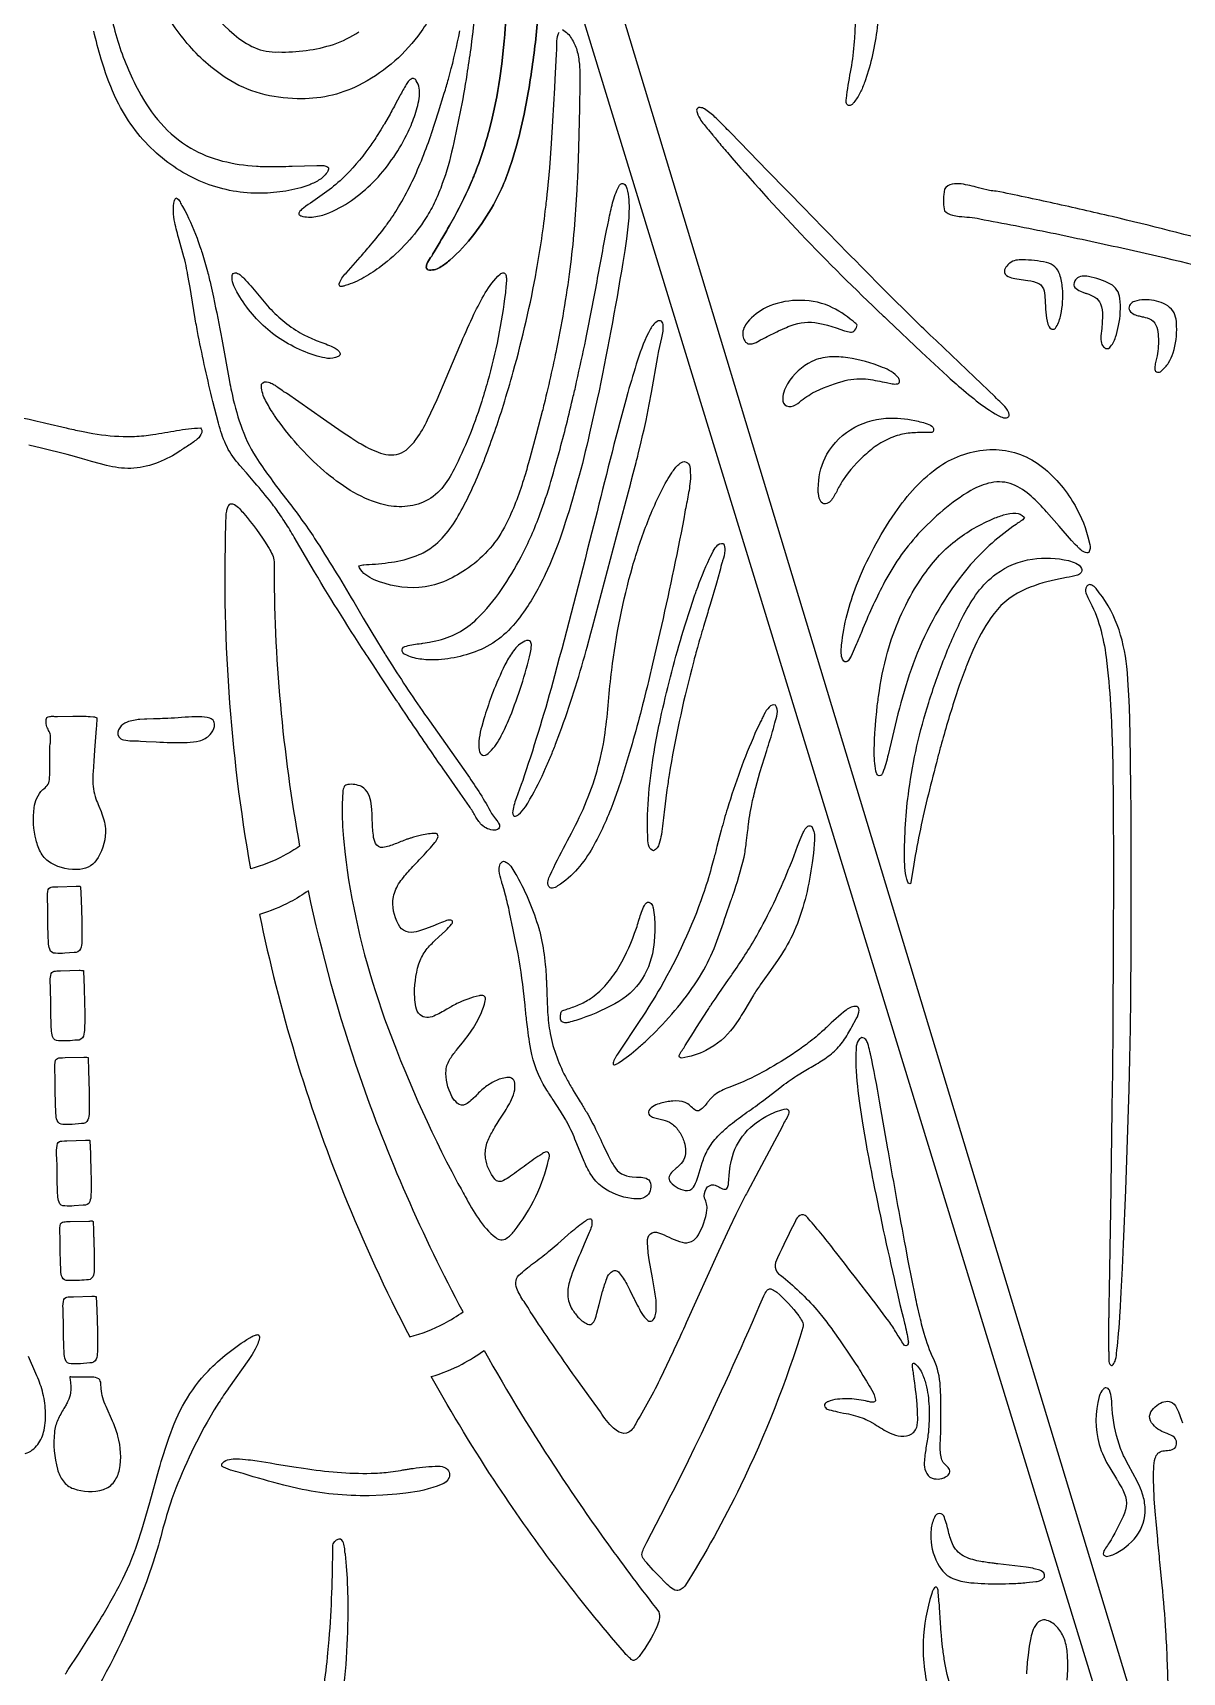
# Model space of a CAD drawing. Header units: inches. Extents: x 35.5 to 88, y 0 to 97.1.
# Drawn here: x 54.69 to 71.51, y 32.55 to 56.55 of the extents above; entities that cross this region are included whole.
import ezdxf

# ---------------------------------------------------------------- set-up
doc = ezdxf.new("R2010")
doc.units = ezdxf.units.IN
doc.header["$MEASUREMENT"] = 0

msp = doc.modelspace()

# ---------------------------------------------------------------- linework, layer by layer
msp.add_lwpolyline([(54.716, 82.975), (70.903, 30.121), (71.325, 30.388), (55.239, 83.53)])
for points in [[(61.581, 56.337, 0.014458), (61.635, 57.1), (61.646, 57.355, 0.0202), (61.648, 57.423, 0.000743), (61.683, 58.51, -0.000743), (61.648, 57.423, -0.0202), (61.646, 57.355), (61.635, 57.1, -0.014458)], [(66.769, 57.469, -0.158108), (66.899, 57.427, -0.116681), (66.988, 57.324, -0.094309), (67.061, 57.031, -0.032149), (67.059, 56.729, -0.054257), (66.904, 55.942), (66.867, 55.835, -0.027076), (66.801, 55.678, -0.059141), (66.707, 55.536, -0.115973), (66.672, 55.498, -0.526272), (66.603, 55.518, -0.161725), (66.599, 55.59, -0.0172), (66.661, 55.98, 0.021613), (66.715, 56.371), (66.72, 56.426), (66.723, 56.477), (66.728, 56.572, 0.012811), (66.732, 56.906, 0.019427), (66.731, 56.948, 0.021292), (66.73, 56.985), (66.726, 57.112, 0.013646), (66.721, 57.24, 0.026046), (66.715, 57.361, -0.09564), (66.722, 57.425, -0.266334)], [(62.103, 57.048), (62.088, 56.836), (62.069, 56.625, -0.009561), (62.021, 56.203, -0.01768), (61.881, 55.365, 0.01768), (62.021, 56.203, 0.009561), (62.069, 56.625), (62.088, 56.836)], [(61.151, 54.47, 0.019156), (61.277, 54.816, 0.016398), (61.381, 55.169, 0.027718), (61.526, 55.89), (61.555, 56.098), (61.581, 56.337), (61.555, 56.098), (61.526, 55.89, -0.027718), (61.381, 55.169, -0.016398), (61.277, 54.816, -0.019156)], [(60.303, 55.853, 0.236167), (60.262, 55.886, 0.218144), (60.198, 55.854, 0.054608), (60.156, 55.796, 0.009655), (60.062, 55.63), (59.995, 55.505, -0.009202), (59.893, 55.316), (59.84, 55.223, -0.032871), (59.826, 55.2), (59.785, 55.131), (59.723, 55.035, -0.005118), (59.61, 54.87, -0.048132), (59.218, 54.417, -0.033043), (58.961, 54.206, -0.006243), (58.688, 54.015), (58.652, 53.989, 0.044839), (58.6, 53.941, 0.214515), (58.585, 53.9, 0.251372), (58.619, 53.872, 0.109401), (58.832, 53.863, 0.058834), (59.037, 53.922, 0.055947), (59.396, 54.13, 0.042306), (59.708, 54.403, 0.077181), (60.184, 55.105, 0.02932), (60.288, 55.36, 0.052848), (60.35, 55.627, 0.049913), (60.347, 55.745, 0.121006)], [(68.981, 50.944, 0.148553), (68.957, 51.031, 0.07088), (68.868, 51.132, -0.039479), (68.773, 51.227), (68.474, 51.513), (68.024, 51.941), (67.911, 52.048), (67.827, 52.128, -0.005951), (67.576, 52.371), (67.178, 52.766, -0.002927), (66.001, 53.965), (65.451, 54.53), (64.901, 55.095, -0.011104), (64.81, 55.185, 0.014547), (64.674, 55.321, 0.030961), (64.602, 55.384, 0.026372), (64.523, 55.44, 0.124057), (64.459, 55.459, 0.419103), (64.406, 55.419, 0.086492), (64.457, 55.293, 0.038312), (64.579, 55.132), (64.645, 55.055, -0.011312), (64.677, 55.016), (64.708, 54.976, 0.008875), (64.857, 54.802, 0.013303), (65.933, 53.611, 0.013182), (67.138, 52.411, -0.009219), (67.204, 52.348), (67.7, 51.876), (67.95, 51.643), (68.077, 51.528, 0.046093), (68.093, 51.514, 0.014922), (68.205, 51.414, 0.008239), (68.5, 51.168, 0.040683), (68.819, 50.952, 0.041254), (68.898, 50.918, 0.105224), (68.944, 50.916, 0.203221)], [(61.881, 55.365, -0.016952), (61.758, 54.851), (61.707, 54.683, -0.04984), (61.432, 54.035, 0.04984), (61.707, 54.683), (61.758, 54.851, 0.016952)], [(63.385, 54.276, -0.05444), (63.413, 54.108, -0.03094), (63.417, 53.937), (63.415, 53.89, -0.022783), (63.381, 53.54), (63.354, 53.366), (63.34, 53.279), (63.327, 53.192, -0.011244), (62.953, 51.189), (62.841, 50.691), (62.819, 50.597, -0.024471), (62.429, 49.214, -0.026852), (62.191, 48.624, -0.043372), (61.873, 48.071, -0.053925), (61.618, 47.771, -0.0757), (61.294, 47.546, -0.098961), (60.582, 47.373, -0.047484), (60.357, 47.385, -0.089386), (60.142, 47.454, -0.350733), (60.095, 47.521, -0.332726), (60.158, 47.575, -0.031803), (60.373, 47.613, 0.024514), (60.401, 47.617), (60.495, 47.631, 0.007742), (60.589, 47.651, 0.141809), (61.191, 47.972, 0.04875), (61.55, 48.402, 0.028945), (61.839, 48.882, 0.031023), (62.118, 49.515), (62.176, 49.678, 0.015389), (62.329, 50.174), (62.394, 50.409, 0.009253), (62.602, 51.235, 0.011082), (62.65, 51.442, 0.0029), (62.785, 52.066, 0.007271), (62.94, 52.862, -0.002901), (63.014, 53.261, -0.006506), (63.089, 53.659), (63.107, 53.741), (63.121, 53.813, -0.02123), (63.178, 54.063, -0.048559), (63.267, 54.304, -0.140654), (63.294, 54.34, -0.355661), (63.356, 54.331, -0.163672)], [(60.564, 53.349, 0.016712), (60.622, 53.444, 0.012603), (60.679, 53.54, 0.006848), (60.79, 53.733), (60.862, 53.862, 0.023967), (61.121, 54.397, 0.018196), (61.151, 54.47, -0.018196), (61.121, 54.397, -0.023967), (60.862, 53.862), (60.79, 53.733, -0.006848), (60.679, 53.54, -0.012603), (60.622, 53.444, -0.016712)], [(61.52, 44.959, -0.29748), (61.505, 44.901, -0.197915), (61.449, 44.879, -0.182478), (61.259, 44.959, -0.052264), (61.165, 45.09, 0.028478), (61.081, 45.227), (60.948, 45.42), (60.746, 45.708, -0.005213), (60.546, 45.996, -0.002882), (60.046, 46.733, -0.012526), (60.016, 46.779), (59.785, 47.127), (59.67, 47.301), (59.612, 47.389, -0.013095), (59.555, 47.476, -0.010206), (58.764, 48.744), (58.515, 49.172, 0.012044), (58.386, 49.383, 0.017374), (58.247, 49.587, 0.008591), (58.182, 49.674, 0.013844), (57.941, 49.967), (57.817, 50.11), (57.755, 50.181, -0.06418), (57.748, 50.19, -0.021277), (57.694, 50.253, -0.080304), (57.516, 50.528, -0.048502), (57.41, 50.837), (57.327, 51.156, -0.011947), (57.113, 52.12, -0.011304), (57.069, 52.365), (57.009, 52.734), (56.993, 52.827), (56.981, 52.896), (56.962, 52.999, 0.06817), (56.957, 53.025, 0.027555), (56.942, 53.102, 0.020846), (56.902, 53.272), (56.833, 53.524, -0.013808), (56.768, 53.777, -0.025369), (56.749, 53.939, -0.07916), (56.766, 54.101, -0.189537), (56.786, 54.136, -0.181973), (56.845, 54.08, 0.025598), (56.884, 54.01, -0.036075), (57.094, 53.545, -0.008624), (57.137, 53.424, -0.016253), (57.167, 53.333, -0.019881), (57.247, 53.058, -0.015193), (57.295, 52.858), (57.334, 52.683, -0.009203), (57.455, 52.068), (57.57, 51.451, 0.006009), (57.598, 51.307, 0.034152), (57.733, 50.811, 0.053788), (57.953, 50.346), (58.004, 50.269, 0.01639), (58.412, 49.711, -0.020589), (58.816, 49.151, -0.010233), (59.387, 48.221), (59.526, 47.986), (59.737, 47.635), (59.844, 47.461, 0.036723), (59.858, 47.439), (59.953, 47.288, 0.012378), (60.496, 46.481), (61.057, 45.687, -0.028698), (61.405, 45.126, 0.054903), (61.465, 45.044, -0.053888)], [(61.432, 54.035, -0.034901), (61.147, 53.603, -0.050393), (60.793, 53.224, 0.050393), (61.147, 53.603, 0.034901)], [(60.472, 53.083, -0.278019), (60.451, 53.138, -0.077672), (60.47, 53.193, -0.04227), (60.529, 53.286, 0.045714), (60.564, 53.349, -0.045714), (60.529, 53.286, 0.04227), (60.47, 53.193, 0.077672), (60.451, 53.138, 0.278019)], [(60.793, 53.224, -0.048004), (60.648, 53.119, -0.181341), (60.472, 53.083, 0.181341), (60.648, 53.119, 0.048004)], [(68.993, 53.183, 0.06169), (68.935, 53.123, 0.188183), (68.911, 53.043, 0.218928), (68.991, 52.976, 0.048602), (69.092, 52.952), (69.257, 52.928, -0.077478), (69.417, 52.882, -0.21144), (69.493, 52.775, -0.051333), (69.507, 52.644, 0.006887), (69.519, 52.465, 0.05741), (69.55, 52.287, 0.212174), (69.595, 52.22, 0.47441), (69.672, 52.248, 0.073062), (69.738, 52.426, 0.035132), (69.764, 52.613, 0.036387), (69.762, 52.816, 0.055808), (69.723, 53.014, 0.270859), (69.529, 53.19, 0.030258), (69.352, 53.22, 0.015922), (69.174, 53.229, 0.07422), (69.079, 53.223, 0.124098)], [(59.159, 51.813, -0.154957), (59.005, 51.788, -0.03206), (58.853, 51.821, -0.088617), (58.199, 52.152, -0.087449), (57.719, 52.689), (57.677, 52.762, -0.04877), (57.624, 52.877, -0.11778), (57.61, 53.003, -0.3106), (57.651, 53.04, -0.1584), (57.721, 53.013, -0.016945), (57.778, 52.963, -0.015805), (57.978, 52.732, 0.019434), (58.178, 52.501, 0.085002), (58.675, 52.124, 0.029493), (58.894, 52.03, -0.029724), (59.114, 51.939, -0.127374), (59.175, 51.889, -0.192591), (59.187, 51.847, -0.234609)], [(58.036, 51.409, -0.333293), (58.14, 51.44, -0.044031), (58.211, 51.408, -0.032612), (58.26, 51.377), (58.278, 51.365), (58.34, 51.32, 0.025938), (58.405, 51.281), (58.945, 50.9), (59.218, 50.713), (59.356, 50.622, 0.048353), (59.373, 50.611, 0.015472), (59.496, 50.535), (59.572, 50.493, 0.07457), (59.856, 50.381, 0.092428), (60.012, 50.379, 0.116544), (60.154, 50.444, 0.066151), (60.304, 50.605, 0.045815), (60.47, 50.888), (60.609, 51.187), (60.742, 51.499), (60.94, 51.969), (60.965, 52.027, -0.010644), (61.148, 52.434, -0.019675), (61.313, 52.745, -0.068119), (61.529, 53.022, -0.187271), (61.584, 53.039, -0.255943), (61.612, 53.011, -0.095613), (61.622, 52.945, -0.044487), (61.616, 52.846), (61.607, 52.748, -0.038006), (61.347, 51.446, -0.005835), (61.248, 51.118, -0.03902), (60.859, 50.167, -0.057001), (60.676, 49.884, -0.123175), (60.405, 49.683, -0.096385), (60.094, 49.616, -0.079925), (59.778, 49.657, -0.062159), (59.338, 49.855, -0.041296), (58.95, 50.141, -0.062144), (58.23, 50.949, 0.033071), (58.197, 51.002, -0.035069), (58.086, 51.194, -0.119943)], [(69.964, 52.949, 0.136411), (69.931, 52.892, 0.232225), (69.942, 52.827, 0.10736), (70.024, 52.771), (70.071, 52.752, 0.057298), (70.094, 52.744, -0.055301), (70.106, 52.74, -0.063475), (70.118, 52.736, -0.068165), (70.236, 52.684, -0.166975), (70.319, 52.586, -0.084874), (70.347, 52.406), (70.344, 52.315), (70.337, 52.225), (70.325, 52.117, 0.101565), (70.333, 52.009, 0.151646), (70.376, 51.945, 0.399552), (70.453, 51.945, 0.103504), (70.539, 52.097, 0.022352), (70.584, 52.267, 0.079363), (70.602, 52.665, 0.253294), (70.464, 52.875, 0.080682), (70.142, 52.987, 0.078428), (70.048, 52.99, 0.170751)], [(66.754, 52.26, 0.254064), (66.751, 52.284, 0.096899), (66.724, 52.309), (66.696, 52.331, 0.06841), (66.35, 52.552, 0.108947), (65.868, 52.636, 0.101995), (65.427, 52.533, 0.104097), (65.152, 52.318, 0.075859), (65.1, 52.234, 0.127439), (65.082, 52.137, 0.07729), (65.102, 52.06, 0.183442), (65.157, 52.002, 0.166828), (65.277, 52.022), (65.304, 52.036), (65.344, 52.057, -0.031062), (65.385, 52.078, -0.003458), (65.607, 52.191), (65.72, 52.241, -0.015412), (65.837, 52.284, -0.136596), (66.236, 52.293, -0.026264), (66.322, 52.272), (66.448, 52.233), (66.573, 52.192), (66.641, 52.174, 0.203215), (66.709, 52.184, 0.120492)], [(71.114, 51.626, 0.373132), (71.153, 51.585, 0.228369), (71.207, 51.601, 0.082688), (71.313, 51.722, 0.05592), (71.383, 51.868, 0.083986), (71.433, 52.26, 0.060816), (71.418, 52.392, 0.122632), (71.357, 52.51, 0.100457), (71.239, 52.591, 0.053411), (71.103, 52.634, 0.131849), (70.816, 52.621, 0.133933), (70.754, 52.577, 0.263853), (70.737, 52.503, 0.167089), (70.793, 52.442, 0.083798), (70.871, 52.412, 0.028535), (70.928, 52.398, -0.051571), (70.971, 52.388, -0.125002), (71.09, 52.331, -0.138454), (71.151, 52.21, -0.049043), (71.166, 52.074, -0.054546), (71.139, 51.787), (71.121, 51.707, 0.067337)], [(63.919, 52.284, 0.082428), (63.903, 52.318, 0.364472), (63.846, 52.335, 0.110759), (63.779, 52.287, 0.060925), (63.73, 52.218, 0.045849), (63.542, 51.76, 0.007501), (63.4, 51.286, 0.006128), (62.949, 49.542), (62.873, 49.241, -0.004725), (62.326, 47.139, -0.015502), (61.883, 45.674), (61.861, 45.607), (61.84, 45.548), (61.764, 45.345, 0.047375), (61.713, 45.134, 0.118739), (61.728, 45.094, 0.297685), (61.758, 45.084, 0.107305), (61.802, 45.108, 0.067281), (61.901, 45.223, 0.032303), (62.144, 45.67), (62.197, 45.786, 0.005019), (62.272, 45.961, 0.01577), (62.308, 46.05, 0.021382), (62.343, 46.138), (62.407, 46.307, 0.021274), (62.79, 47.509), (62.804, 47.561), (62.859, 47.763), (62.883, 47.851), (63.232, 49.18), (63.442, 49.962, 0.021701), (63.455, 50.011), (63.479, 50.103), (63.52, 50.263, 0.016306), (63.551, 50.384), (63.595, 50.565, 0.002954), (63.617, 50.656), (63.638, 50.747), (63.668, 50.88), (63.714, 51.114), (63.745, 51.289), (63.838, 51.817), (63.842, 51.846), (63.848, 51.874), (63.853, 51.899), (63.899, 52.089, 0.062489)], [(65.755, 51.083, 0.177345), (65.886, 51.127, -0.04567), (66.105, 51.281, -0.045204), (66.537, 51.451, -0.097018), (66.88, 51.486), (66.919, 51.481, -0.020482), (67.188, 51.432), (67.268, 51.415, 0.097567), (67.35, 51.416, 0.347965), (67.378, 51.456, 0.163567), (67.362, 51.502, 0.084276), (67.256, 51.593, 0.044184), (67.13, 51.656, 0.061543), (66.62, 51.796, 0.051278), (66.354, 51.808, 0.09196), (66.095, 51.744, 0.138483), (65.738, 51.415, 0.061161), (65.682, 51.295, 0.123655), (65.671, 51.162, 0.347289)], [(67.87, 50.718, -0.250945), (67.85, 50.703, -0.079741), (67.813, 50.702), (67.776, 50.702, 0.035815), (67.558, 50.695, 0.054953), (67.343, 50.657, 0.062147), (67.102, 50.549, 0.046677), (66.891, 50.392, 0.066373), (66.551, 50.007, 0.029645), (66.466, 49.859, -0.05147), (66.379, 49.713, -0.145721), (66.313, 49.664, -0.32127), (66.232, 49.682, -0.135622), (66.189, 49.807, -0.026061), (66.187, 49.873), (66.189, 49.939, -0.11467), (66.314, 50.383, -0.134721), (66.721, 50.779, -0.1186), (67.243, 50.913, -0.064764), (67.65, 50.866, -0.012078), (67.754, 50.839, -0.084616), (67.852, 50.795, -0.307841)], [(66.576, 47.345, -0.16357), (66.536, 47.398, -0.099558), (66.525, 47.494), (66.529, 47.591, -0.036034), (66.609, 48.037, -0.029052), (66.747, 48.468, -0.056627), (67.311, 49.525, -0.037704), (67.608, 49.899, -0.057123), (67.969, 50.21, -0.138755), (68.697, 50.452, -0.15807), (69.392, 50.253, -0.061271), (69.679, 50, -0.044271), (69.909, 49.694, -0.071553), (70.135, 49.176), (70.161, 49.062, -0.192391), (70.147, 48.946, -0.170796), (70.086, 48.948, -0.090801), (70.013, 48.999, -0.039901), (69.981, 49.031), (69.949, 49.062), (69.895, 49.121), (69.712, 49.331), (69.53, 49.542, 0.030832), (69.305, 49.77, 0.081379), (69.035, 49.942, 0.144264), (68.719, 49.967, 0.083719), (68.422, 49.853, 0.042431), (68.014, 49.564, 0.029269), (67.652, 49.218, 0.065919), (67.137, 48.474, 0.022896), (66.824, 47.789, 0.006621), (66.748, 47.607), (66.729, 47.562), (66.699, 47.495), (66.667, 47.429), (66.635, 47.373, -0.317595)], [(62.372, 44.063, -0.126152), (62.296, 44.029, -0.31738), (62.242, 44.056, -0.161641), (62.233, 44.14, -0.084001), (62.263, 44.219, -0.019537), (62.488, 44.671, 0.0202), (62.716, 45.123, 0.063714), (63.042, 46.142), (63.048, 46.175, 0.019713), (63.068, 46.306, 0.012696), (63.117, 46.764, -0.010678), (63.164, 47.223, -0.039209), (63.468, 48.735, -0.023665), (63.692, 49.398, -0.037414), (63.991, 50.031), (64.045, 50.114, -0.058511), (64.146, 50.236, -0.177466), (64.229, 50.276, -0.264068), (64.303, 50.222, -0.053933), (64.315, 50.024), (64.309, 49.95, -0.017602), (64.267, 49.695, 0.015851), (64.22, 49.44, -0.007898), (63.868, 47.772), (63.763, 47.315, -0.004641), (63.681, 46.973, -0.010906), (63.407, 45.953), (63.3, 45.614), (63.258, 45.487), (63.18, 45.267, -0.039656), (62.887, 44.631, -0.052005), (62.664, 44.315, -0.077218)], [(57.581, 49.658, -0.159904), (57.644, 49.647, -0.091265), (57.716, 49.588, 0.013889), (57.779, 49.518, -0.03266), (58.133, 49.031), (58.148, 49.005, -0.047312), (58.197, 48.912, -0.100117), (58.221, 48.81, 0.045344), (58.596, 44.646, -0.025984), (58.362, 44.505, -0.054084), (57.882, 44.314, -0.053573), (57.523, 49.509, 0.056198), (57.53, 49.549, -0.053192), (57.545, 49.608, -0.14792)], [(69.198, 49.466, -0.091242), (69.205, 49.458), (69.206, 49.456, -0.108688), (69.148, 49.402, 0.029211), (69.083, 49.357, 0.063353), (68.418, 48.768, 0.076273), (67.668, 47.55, 0.027253), (67.443, 46.91, 0.013721), (67.273, 46.253), (67.211, 45.985, -0.032005), (67.132, 45.722, -0.142326), (67.111, 45.686, -0.435542), (67.054, 45.692, -0.176381), (67.032, 45.745, -0.050033), (67.006, 46.046, -0.008976), (67.019, 46.348), (67.031, 46.492), (67.043, 46.617, -0.012466), (67.07, 46.837, -0.032062), (67.201, 47.487, -0.070406), (67.633, 48.47), (67.688, 48.555, -0.026321), (67.902, 48.839, -0.041702), (68.157, 49.087, -0.068228), (68.732, 49.433, -0.030686), (68.901, 49.495, -0.08319), (69.08, 49.52, -0.20217)], [(63.775, 44.579, -0.22782), (63.714, 44.635, -0.092171), (63.693, 44.754, 0.01808), (63.687, 44.875, -0.027531), (63.714, 45.489, -0.018401), (63.797, 46.097, -0.010468), (63.878, 46.51, -0.019806), (64.192, 47.73), (64.236, 47.873), (64.315, 48.123), (64.377, 48.31, -0.013323), (64.402, 48.379, -0.021911), (64.595, 48.858, 0.064916), (64.605, 48.875), (64.638, 48.939, -0.063524), (64.696, 49.034, -0.27436), (64.798, 49.078, -0.125943), (64.819, 48.975, -0.064932), (64.787, 48.823, -0.028704), (64.782, 48.805, 0.034372), (64.748, 48.673), (64.696, 48.494), (64.604, 48.182, 0.012823), (64.569, 48.065), (64.508, 47.861, 0.00796), (64.419, 47.553), (64.397, 47.476, 0.014611), (64.366, 47.36), (64.336, 47.244, 0.023099), (64.005, 45.689, 0.008908), (63.973, 45.471), (63.933, 45.144, -0.008714), (63.891, 44.818, -0.023918), (63.86, 44.685, -0.084024), (63.83, 44.623, -0.137198)], [(67.544, 44.114, -0.515097), (67.519, 44.097, -0.226379), (67.499, 44.12, -0.083552), (67.459, 44.291), (67.456, 44.335), (67.451, 44.466, -0.036469), (67.514, 45.466, -0.042951), (67.804, 46.748, -0.014194), (68.033, 47.398, -0.026562), (68.315, 48.028, -0.040756), (68.519, 48.358, -0.07618), (68.793, 48.631, -0.12192), (69.322, 48.85, -0.088211), (69.85, 48.827, -0.042961), (69.957, 48.79, -0.167722), (70.04, 48.713, -0.31229), (70.034, 48.65, -0.157961), (69.981, 48.614, -0.026751), (69.821, 48.577), (69.66, 48.546, 0.058707), (69.173, 48.386, 0.133633), (68.715, 47.991, 0.049465), (68.45, 47.511), (68.396, 47.384, 0.006113), (68.322, 47.192), (68.252, 46.999), (68.187, 46.802, 0.011929), (67.98, 46.108, 0.009452), (67.933, 45.933, 0.002819), (67.799, 45.406, 0.019001), (67.585, 44.381)], [(70.115, 48.444, 0.240369), (70.105, 48.353, 0.040282), (70.141, 48.268, -0.059629), (70.312, 47.852, -0.031323), (70.402, 47.412), (70.423, 47.227), (70.432, 47.14, -0.015141), (70.479, 46.463, -0.010473), (70.502, 45.447), (70.505, 44.938), (70.507, 44.684), (70.508, 44.557), (70.509, 44.43), (70.509, 44.349), (70.505, 43.087), (70.503, 42.85), (70.501, 42.407), (70.498, 42.018), (70.492, 41.339), (70.486, 40.829, -0.015359), (70.486, 40.781), (70.466, 39.3), (70.462, 39.045), (70.445, 38.151), (70.441, 37.927), (70.439, 37.76, 0.025507), (70.438, 37.697), (70.436, 37.257, -0.064588), (70.439, 37.2), (70.439, 37.179, 0.019962), (70.442, 37.102, 0.109666), (70.455, 37.063, 0.266834), (70.491, 37.043, 0.113557), (70.532, 37.106, 0.058501), (70.554, 37.214), (70.56, 37.27), (70.567, 37.324), (70.583, 37.511), (70.59, 37.593), (70.6, 37.746, 0.009527), (70.616, 38.015), (70.622, 38.115), (70.639, 38.468), (70.656, 38.82), (70.689, 39.61), (70.711, 40.202), (70.738, 41.09), (70.749, 41.534), (70.757, 41.979), (70.762, 42.418), (70.767, 43.186), (70.769, 43.762, 0.011275), (70.769, 43.87, 0.014724), (70.769, 43.972), (70.767, 44.731), (70.765, 45.111, 0.025699), (70.765, 45.159), (70.762, 45.491), (70.752, 46.287), (70.741, 46.685, 0.030649), (70.739, 46.735, 0.030153), (70.738, 46.779), (70.721, 47.083), (70.712, 47.185), (70.703, 47.274, 0.060671), (70.564, 47.885, 0.083395), (70.253, 48.417, 0.102305), (70.191, 48.467, 0.167956), (70.148, 48.474, 0.222361)], [(61.224, 46.053, 0.298267), (61.271, 45.979, 0.323606), (61.355, 46.001, 0.083798), (61.53, 46.228, 0.019602), (61.654, 46.486, 0.03744), (61.96, 47.417), (61.973, 47.481, 0.044757), (61.988, 47.583, 0.161565), (61.974, 47.641, 0.287566), (61.915, 47.656, 0.134358), (61.744, 47.528, 0.040321), (61.627, 47.35, 0.022781), (61.441, 46.938, 0.017123), (61.401, 46.833, 0.015529), (61.293, 46.512), (61.261, 46.399, 0.037205), (61.225, 46.228, 0.076811)], [(65.56, 46.712, 0.243541), (65.47, 46.683, 0.089222), (65.393, 46.57, 0.014779), (65.363, 46.508, -0.039981), (65.33, 46.448), (65.261, 46.296, 0.027623), (64.857, 45.196, 0.009094), (64.767, 44.88), (64.705, 44.642, -0.010092), (64.658, 44.463, -0.010665), (64.622, 44.33, -0.015926), (64.5, 43.933, -0.04584), (63.881, 42.583, -0.014872), (63.578, 42.095), (63.259, 41.616, 0.039658), (63.213, 41.543, 0.041918), (63.195, 41.506), (63.188, 41.489, 0.139293), (63.185, 41.453, 0.374548), (63.206, 41.445, 0.092039), (63.265, 41.475, 0.036342), (63.551, 41.692, 0.011454), (63.685, 41.812), (63.813, 41.937, 0.024154), (64.174, 42.343, 0.032777), (64.485, 42.787, 0.041923), (64.683, 43.2, 0.011784), (64.835, 43.632), (64.908, 43.843, 0.020051), (64.936, 43.922, 0.028476), (65.101, 44.484, 0.020637), (65.134, 44.691), (65.153, 44.848, -0.012521), (65.167, 44.965, -0.019937), (65.192, 45.14), (65.208, 45.227), (65.226, 45.313, -0.016894), (65.242, 45.38, -0.016471), (65.274, 45.505), (65.334, 45.722), (65.433, 46.044, 0.008231), (65.483, 46.206, 0.011737), (65.531, 46.367, -0.032092), (65.552, 46.453, 0.050524), (65.585, 46.582, 0.197644)], [(55.628, 46.52, -0.025871), (55.618, 46.368), (55.593, 46.05), (55.582, 45.891), (55.573, 45.732, 0.031448), (55.569, 45.632, 0.096097), (55.615, 45.338, 0.019314), (55.658, 45.231), (55.689, 45.151, -0.070833), (55.754, 44.902, -0.153435), (55.645, 44.48, -0.258166), (55.379, 44.306, -0.149709), (54.957, 44.396, -0.123393), (54.814, 44.542, -0.076033), (54.74, 44.733, -0.093407), (54.709, 45.207, -0.076154), (54.751, 45.35, -0.098528), (54.836, 45.473, 0.076948), (54.902, 45.534, 0.166214), (54.933, 45.619), (54.94, 45.726), (54.941, 45.887, -0.01662), (54.94, 45.967), (54.941, 46.048, -0.031346), (54.942, 46.103), (54.946, 46.145, 0.029371), (54.949, 46.176, 0.04908), (54.949, 46.27, 0.061192), (54.922, 46.341, -0.055776), (54.892, 46.411, -0.189954), (54.898, 46.528, -0.194046), (54.934, 46.545, -0.047915), (54.993, 46.547, 0.047019), (55.053, 46.546), (55.276, 46.548, -0.013666), (55.5, 46.546, 0.013751), (55.532, 46.544), (55.581, 46.54, -0.115569), (55.626, 46.523)], [(55.948, 46.245, 0.121808), (56.02, 46.202, 0.067737), (56.143, 46.188, -0.040005), (56.267, 46.183), (56.35, 46.18), (56.494, 46.172, 0.021031), (56.927, 46.164), (56.951, 46.165, 0.056772), (57.129, 46.189, 0.144521), (57.285, 46.279, 0.14795), (57.348, 46.4, 0.164157), (57.34, 46.473, 0.195796), (57.282, 46.519, 0.067973), (57.128, 46.541, 0.010649), (57.07, 46.541, 0.006819), (56.868, 46.53, -0.01461), (56.665, 46.517, -0.022286), (56.515, 46.512), (56.459, 46.51), (56.361, 46.507, 0.054828), (56.324, 46.505), (56.259, 46.5, 0.069015), (56.07, 46.462, 0.151951), (55.962, 46.38, 0.284122)], [(59.3, 45.548, 0.230224), (59.25, 45.519, 0.119332), (59.229, 45.439), (59.224, 45.357, 0.015148), (59.219, 45.224, 0.028468), (59.238, 44.758), (59.262, 44.526), (59.277, 44.41), (59.292, 44.294, 0.049138), (59.84, 42.119, 0.034261), (60.897, 39.736, -0.007081), (61.019, 39.517, 0.028941), (61.212, 39.192, 0.073907), (61.467, 38.914, 0.323439), (61.621, 38.904, 0.111948), (61.734, 39.011, 0.059001), (62.054, 39.516, 0.052578), (62.24, 40.053, 0.041271), (62.252, 40.103, 0.122992), (62.246, 40.144, 0.404075), (62.192, 40.166, 0.100432), (62.141, 40.137, 0.026449), (61.911, 39.979, -0.007861), (61.684, 39.815, -0.04921), (61.578, 39.749, -0.12578), (61.512, 39.736, -0.213775), (61.454, 39.769, -0.137567), (61.317, 40.08, -0.098957), (61.331, 40.273, -0.067369), (61.407, 40.451, -0.021382), (61.536, 40.661), (61.603, 40.765, 0.011331), (61.666, 40.871, 0.050612), (61.726, 41.007, 0.101991), (61.747, 41.154, 0.486811), (61.631, 41.259, 0.0835), (61.455, 41.205, 0.05649), (61.3, 41.108, 0.036768), (61.168, 40.983), (61.103, 40.92, -0.041604), (61.029, 40.866, -0.304149), (60.904, 40.884, -0.114633), (60.825, 40.983, -0.141973), (60.739, 41.368, -0.117326), (60.801, 41.535, -0.036244), (60.908, 41.678), (60.976, 41.76, 0.041439), (61.161, 42.022, 0.075057), (61.314, 42.382, 0.140137), (61.318, 42.421, 0.316303), (61.277, 42.459, 0.146872), (61.222, 42.453, 0.063905), (60.898, 42.34, 0.014427), (60.813, 42.295), (60.751, 42.259, -0.032698), (60.56, 42.158, -0.105499), (60.456, 42.137, -0.188328), (60.358, 42.176, -0.14317), (60.296, 42.294, -0.044898), (60.28, 42.427, -0.081572), (60.34, 42.922, -0.078417), (60.434, 43.105, -0.057195), (60.572, 43.258), (60.636, 43.318), (60.731, 43.407, 0.03513), (60.819, 43.504, 0.228377), (60.835, 43.548, 0.270987), (60.81, 43.564, 0.140235), (60.727, 43.549, 0.01706), (60.622, 43.509), (60.544, 43.476), (60.426, 43.43, -0.032718), (60.304, 43.393, -0.165134), (60.153, 43.397, -0.198842), (60.041, 43.499, -0.165554), (59.968, 43.903, -0.103154), (60.062, 44.117, -0.034866), (60.21, 44.297, -0.011508), (60.395, 44.496, 0.017431), (60.575, 44.7, 0.119032), (60.619, 44.774, 0.309156), (60.607, 44.824, 0.17169), (60.555, 44.831, 0.052516), (60.358, 44.802), (60.261, 44.776, 0.021021), (60.214, 44.761, 0.033432), (60.166, 44.746, 0.00971), (59.993, 44.678, -0.063587), (59.815, 44.626, -0.335507), (59.708, 44.687, -0.097171), (59.675, 44.805, -0.025575), (59.665, 44.921), (59.658, 45.095, 0.016958), (59.653, 45.182), (59.643, 45.269, 0.078378), (59.602, 45.409, 0.153891), (59.504, 45.517, 0.147536)], [(66.092, 44.932, -0.154455), (66.133, 44.739), (66.117, 44.542), (66.099, 44.404, -0.024346), (66.009, 43.924, -0.036603), (65.86, 43.458), (65.81, 43.345, -0.034701), (65.59, 42.971), (65.465, 42.793), (65.339, 42.616, 0.02266), (65.239, 42.462), (65.097, 42.226, -0.016235), (65.023, 42.109), (64.945, 41.995, -0.119163), (64.543, 41.656, -0.079762), (64.189, 41.544, -0.237069), (64.154, 41.556, -0.226369), (64.152, 41.581, -0.071758), (64.193, 41.655, 0.048729), (64.238, 41.727), (64.359, 41.918), (64.405, 41.99), (64.566, 42.239, -0.020256), (64.607, 42.302, -0.015143), (64.622, 42.325, -0.008201), (64.676, 42.406), (64.731, 42.487), (64.874, 42.695, 0.019752), (64.928, 42.773, 0.021852), (65.286, 43.331, 0.030825), (65.754, 44.307, 0.002916), (65.808, 44.441), (65.884, 44.644, -0.009045), (65.923, 44.745), (65.965, 44.844, -0.059971), (66.01, 44.915, -0.133138), (66.047, 44.942, -0.250471)], [(61.58, 44.424, -0.134962), (61.648, 44.392, -0.085351), (61.717, 44.304, 0.023575), (61.774, 44.209, -0.056641), (62.096, 43.445, -0.022947), (62.11, 43.395, -0.032753), (62.181, 43.011), (62.192, 42.914, -0.011144), (62.203, 42.769, -0.017221), (62.207, 42.696, -0.022645), (62.21, 42.623), (62.213, 42.532, 0.005353), (62.226, 42.216, 0.027331), (62.263, 41.902, 0.077362), (62.507, 41.235, 0.010412), (62.601, 41.07), (62.675, 40.949, -0.014584), (62.731, 40.858, -0.006963), (62.813, 40.721), (62.89, 40.58, -0.018575), (63.038, 40.27), (63.112, 40.115, 0.014481), (63.195, 39.965, 0.264737), (63.464, 39.806), (63.527, 39.802, -0.03379), (63.621, 39.796, -0.129121), (63.707, 39.759, -0.204037), (63.737, 39.654, -0.12664), (63.701, 39.552, -0.208085), (63.587, 39.484, -0.067676), (63.456, 39.486, -0.122378), (63.022, 39.658, -0.090935), (62.86, 39.839, -0.030516), (62.749, 40.055), (62.64, 40.324, 0.027297), (62.519, 40.588, 0.027216), (62.483, 40.654), (62.416, 40.766), (62.308, 40.931, -0.00691), (62.202, 41.096, -0.092144), (61.98, 41.67), (61.962, 41.777, -0.007271), (61.935, 41.965, -0.016406), (61.919, 42.106, -0.009987), (61.896, 42.318), (61.873, 42.53, 0.022525), (61.758, 43.249), (61.724, 43.42), (61.67, 43.676, 0.017079), (61.641, 43.803, 0.013928), (61.61, 43.93), (61.586, 44.019), (61.566, 44.084, -0.023726), (61.551, 44.134, -0.035278), (61.516, 44.284, -0.083729), (61.524, 44.366, -0.270674)], [(55.391, 44.051), (55.397, 43.861), (55.407, 43.556, -0.023754), (55.406, 43.25, -0.105917), (55.388, 43.143, -0.36918), (55.295, 43.088), (55.159, 43.078, -0.043249), (55.023, 43.078, -0.359416), (54.938, 43.136, -0.086182), (54.92, 43.237, -0.008274), (54.911, 43.492), (54.91, 43.62, 0.012569), (54.909, 43.748), (54.904, 43.881, -0.070662), (54.915, 44.013, -0.262363), (54.98, 44.049), (55.055, 44.051), (55.327, 44.06), (55.36, 44.062, -0.289613), (55.39, 44.052)], [(58.457, 43.829, -0.050582), (58.009, 43.646, 0.044726), (59.238, 39.566, 0.024508), (60.209, 37.461, 0.056713), (60.711, 37.658, 0.030811), (60.988, 37.828, -0.039221), (59.476, 41.282, -0.03086), (58.725, 43.992, -0.029737)], [(62.419, 42.201, -0.311298), (62.449, 42.239), (62.496, 42.254, 0.014694), (62.68, 42.322, 0.05525), (62.852, 42.416, 0.056752), (63.063, 42.597, 0.037868), (63.232, 42.818, 0.055844), (63.499, 43.37, 0.019646), (63.566, 43.575, -0.038619), (63.642, 43.776, -0.140479), (63.672, 43.817, -0.397362), (63.742, 43.805, -0.154245), (63.77, 43.741, -0.048783), (63.796, 43.471), (63.795, 43.404, -0.009917), (63.789, 43.303, -0.022285), (63.785, 43.252, -0.030306), (63.78, 43.202, -0.112485), (63.611, 42.702, -0.123142), (63.21, 42.338, -0.049445), (62.64, 42.095, -0.008294), (62.535, 42.065, -0.098389), (62.478, 42.06, -0.167579), (62.427, 42.082, -0.126813), (62.413, 42.141, -0.025325)], [(55.433, 42.819, -0.005233), (55.436, 42.719, 0.015267), (55.438, 42.669, 0.041113), (55.44, 42.619), (55.449, 42.298, -0.018894), (55.448, 41.977, -0.072653), (55.432, 41.866, -0.372705), (55.337, 41.807, -0.039166), (55.066, 41.796, -0.360356), (54.98, 41.858, -0.063464), (54.962, 41.963, -0.008292), (54.954, 42.232), (54.952, 42.366, 0.011872), (54.951, 42.501, 0.022541), (54.95, 42.571), (54.946, 42.675, -0.060696), (54.958, 42.779, -0.279553), (55.022, 42.817, -0.074763), (55.06, 42.819), (55.097, 42.82), (55.369, 42.828, -0.040935), (55.433, 42.824, -0.068388), (55.433, 42.82)], [(63.707, 40.774, 0.319233), (63.719, 40.708, 0.135632), (63.776, 40.673), (63.911, 40.64, -0.079812), (64.038, 40.587, -0.088074), (64.153, 40.465, -0.074409), (64.224, 40.313, -0.076572), (64.246, 40.181, -0.121152), (64.216, 40.049, -0.07356), (64.141, 39.959, -0.034902), (64.098, 39.92), (64.055, 39.881, 0.14669), (64.006, 39.81, 0.287961), (64.026, 39.727, 0.080307), (64.137, 39.64, 0.126961), (64.274, 39.602, 0.251536), (64.378, 39.68, 0.05419), (64.426, 39.802), (64.43, 39.815), (64.489, 40.009, -0.046916), (64.568, 40.196, -0.059661), (64.717, 40.398), (64.761, 40.443, -0.014972), (64.902, 40.569, -0.015739), (65.144, 40.749, 0.009642), (65.389, 40.926), (65.626, 41.109, -0.027971), (65.87, 41.282), (66.005, 41.365, 0.00888), (66.209, 41.486, 0.037778), (66.402, 41.624, 0.063316), (66.557, 41.798, 0.038245), (66.677, 41.999), (66.744, 42.118, 0.118613), (66.786, 42.247, 0.280673), (66.751, 42.297, 0.180071), (66.668, 42.288, 0.059203), (66.595, 42.246, 0.021939), (66.307, 41.991, -0.015288), (66.236, 41.926, -0.022762), (66.013, 41.743, -0.048815), (65.146, 41.224), (65.087, 41.196), (64.876, 41.112, 0.064469), (64.675, 41.007, 0.042005), (64.613, 40.95), (64.572, 40.901, -0.028223), (64.557, 40.883, -0.096465), (64.438, 40.769, -0.16543), (64.38, 40.785, -0.040281), (64.313, 40.844, 0.118787), (64.238, 40.893, 0.109509), (64.059, 40.914, 0.033267), (63.97, 40.902, 0.005399), (63.882, 40.882, 0.054614), (63.784, 40.845, 0.150154)], [(68.09, 35.549), (68.032, 35.608, -0.138265), (67.989, 35.679, -0.06901), (67.974, 35.874), (67.979, 36.069), (67.983, 36.402, 0.020354), (67.973, 36.735, 0.095563), (67.878, 37.134, -0.043501), (67.737, 37.513), (67.71, 37.611, -0.006139), (67.674, 37.759), (67.64, 37.907, -0.012424), (67.611, 38.048), (67.505, 38.577), (67.467, 38.776, -0.003534), (67.215, 40.17), (67.207, 40.215), (67.086, 40.912, 0.009438), (66.951, 41.606), (66.941, 41.639, 0.026891), (66.912, 41.757, 0.093882), (66.883, 41.814, 0.220788), (66.825, 41.842, 0.166337), (66.769, 41.794, 0.112373), (66.742, 41.692), (66.736, 41.586, 0.021393), (66.739, 41.421, 0.023117), (66.796, 40.848), (66.84, 40.563), (66.888, 40.279, 0.002557), (66.992, 39.736, 0.007247), (67.343, 38.116), (67.383, 37.936), (67.417, 37.803), (67.429, 37.752), (67.451, 37.664, -0.014802), (67.505, 37.398, -0.206868), (67.495, 37.346, -0.601114), (67.441, 37.348, -0.010779), (67.331, 37.52, 0.031932), (67.218, 37.691, 0.005632), (66.897, 38.118), (66.734, 38.329), (66.651, 38.434), (66.569, 38.539), (66.441, 38.704, 0.020648), (66.045, 39.188, 0.124559), (65.995, 39.238, 0.339185), (65.896, 39.222, 0.131608), (65.844, 39.136, 0.012978), (65.591, 38.617, 0.164778), (65.557, 38.481, 0.239793), (65.636, 38.365, -0.046091), (66.167, 37.856, -0.019486), (66.255, 37.748, -0.013134), (66.402, 37.554), (66.508, 37.405), (66.661, 37.179, -0.009487), (66.736, 37.064, -0.015212), (66.81, 36.949), (66.839, 36.898), (66.895, 36.812, -0.011714), (66.973, 36.68, -0.076943), (67.027, 36.537, -0.285575), (66.998, 36.506, -0.115152), (66.939, 36.51, 0.024831), (66.88, 36.523, 0.054994), (66.614, 36.555, 0.016908), (66.468, 36.547, 0.071876), (66.327, 36.512, 0.131007), (66.289, 36.488, 0.377901), (66.292, 36.425, 0.181992), (66.347, 36.395, 0.019649), (66.468, 36.365), (66.559, 36.346, -0.043153), (66.831, 36.275, -0.026461), (66.938, 36.226), (67.014, 36.182, 0.025514), (67.241, 36.05, 0.076252), (67.398, 36.009, 0.145476), (67.557, 36.041, 0.211622), (67.637, 36.179, 0.033335), (67.643, 36.259), (67.641, 36.339, 0.016125), (67.633, 36.478, 0.016054), (67.585, 36.893, 0.048364), (67.58, 36.94, -0.017962), (67.567, 37.011, -0.032746), (67.565, 37.05, -0.154375), (67.572, 37.071, -0.324714), (67.593, 37.078, -0.116128), (67.702, 36.937, -0.034929), (67.763, 36.769, -0.046334), (67.809, 36.44, -0.032734), (67.802, 36.107, -0.014659), (67.797, 36.047, -0.008266), (67.764, 35.836, 0.024887), (67.738, 35.624, 0.096852), (67.76, 35.49, 0.202714), (67.853, 35.392, 0.234712), (68.077, 35.426, 0.453448)], [(55.499, 41.549), (55.506, 41.359), (55.516, 41.052, -0.024988), (55.517, 40.975, -0.014586), (55.515, 40.745, -0.099772), (55.498, 40.638, -0.358772), (55.404, 40.583), (55.268, 40.572, -0.044054), (55.132, 40.572, -0.34962), (55.047, 40.63, -0.082707), (55.029, 40.732, -0.008618), (55.02, 40.988), (55.019, 41.117, 0.012467), (55.017, 41.245), (55.013, 41.379, -0.071609), (55.024, 41.512, -0.262807), (55.089, 41.548), (55.126, 41.549), (55.164, 41.55), (55.436, 41.558, -0.037454), (55.499, 41.554), (55.499, 41.55)], [(64.547, 39.629, -0.315448), (64.66, 39.685, -0.077909), (64.732, 39.657, 0.068286), (64.803, 39.625, 0.420129), (64.859, 39.65, 0.093219), (64.875, 39.71), (64.89, 39.88, -0.044465), (64.916, 40.048, -0.11886), (65.115, 40.446, -0.094406), (65.47, 40.714, -0.080314), (65.72, 40.799, -0.265966), (65.755, 40.773, -0.164599), (65.746, 40.709, -0.03106), (65.702, 40.623, 0.064218), (65.659, 40.537), (65.316, 39.897), (65.146, 39.576, 0.012411), (65.104, 39.495), (64.982, 39.252), (64.887, 39.056), (64.726, 38.71), (64.256, 37.665, -0.002583), (63.912, 36.927, -0.011826), (63.728, 36.564, -0.015181), (63.527, 36.211, -0.047019), (63.477, 36.125, -0.109692), (63.413, 36.066, -0.257319), (63.273, 36.068, -0.061694), (63.19, 36.126, -0.06489), (62.999, 36.362), (62.867, 36.543), (62.638, 36.862, -0.007327), (61.972, 37.832, 0.034828), (61.897, 37.955, -0.047967), (61.784, 38.144, -0.105332), (61.76, 38.256, -0.176941), (61.804, 38.363, -0.028276), (62.019, 38.54, 0.010333), (62.13, 38.624, 0.023117), (62.239, 38.711), (62.373, 38.824), (62.572, 38.997, -0.026338), (62.779, 39.16, -0.047666), (62.818, 39.184, -0.186916), (62.856, 39.188, -0.226216), (62.873, 39.167, -0.113366), (62.866, 39.076, -0.0494), (62.836, 38.99), (62.763, 38.817), (62.706, 38.688, 0.030929), (62.553, 38.294, 0.091861), (62.521, 38.074, 0.135605), (62.587, 37.862, 0.062125), (62.684, 37.738, 0.083104), (62.812, 37.646, 0.244725), (62.873, 37.651, 0.147206), (62.921, 37.723), (62.935, 37.764), (62.947, 37.806), (62.98, 37.934), (63.03, 38.127, -0.022843), (63.093, 38.316, -0.145718), (63.158, 38.411, -0.187902), (63.218, 38.433, -0.213017), (63.272, 38.399, -0.065096), (63.384, 38.233), (63.428, 38.144), (63.472, 38.054, -0.037566), (63.497, 38.008), (63.538, 37.926, 0.017644), (63.604, 37.805, 0.075985), (63.694, 37.7, 0.287368), (63.755, 37.696, 0.165186), (63.801, 37.768, 0.056844), (63.816, 37.852, 0.05193), (63.801, 38.089, 0.018154), (63.782, 38.207), (63.771, 38.265), (63.761, 38.324), (63.714, 38.589, -0.039426), (63.689, 38.858, -0.243534), (63.73, 38.97, -0.302984), (63.848, 38.984), (63.892, 38.969, -0.010697), (64.041, 38.904, 0.050574), (64.194, 38.848, 0.19724), (64.333, 38.859, 0.162193), (64.433, 38.957, 0.098752), (64.557, 39.319, 0.098512), (64.553, 39.407, 0.042538), (64.524, 39.491, -0.192946)], [(55.533, 40.145), (55.542, 39.846, -0.022992), (55.541, 39.547, -0.104001), (55.523, 39.441, -0.365432), (55.43, 39.388), (55.295, 39.378, -0.041593), (55.159, 39.378, -0.335715), (55.074, 39.434, -0.104359), (55.055, 39.534, -0.009294), (55.047, 39.784), (55.045, 39.909, 0.012605), (55.044, 40.034), (55.039, 40.164, -0.066077), (55.051, 40.294, -0.255544), (55.116, 40.329), (55.153, 40.331, 0.070754), (55.19, 40.331), (55.462, 40.339), (55.52, 40.34), (55.526, 40.335), (55.526, 40.331), (55.533, 40.147)], [(55.572, 39.15, -0.011617), (55.579, 38.981, 0.02545), (55.582, 38.914, 0.060845), (55.583, 38.884), (55.59, 38.662), (55.591, 38.551), (55.588, 38.44, -0.126154), (55.567, 38.341, -0.332093), (55.477, 38.296, -0.034965), (55.205, 38.287, -0.317904), (55.122, 38.334, -0.122009), (55.102, 38.428, -0.009009), (55.093, 38.654), (55.091, 38.768, 0.014672), (55.09, 38.881, 0.023829), (55.086, 38.999, -0.089743), (55.097, 39.116, -0.242435), (55.163, 39.148, 0.007923), (55.237, 39.15), (55.509, 39.157, 0.0434), (55.541, 39.159, -0.268421)], [(55.62, 38.048), (55.626, 37.857), (55.636, 37.549, -0.024974), (55.637, 37.472, -0.014413), (55.635, 37.242, -0.102971), (55.618, 37.134, -0.360075), (55.524, 37.079), (55.388, 37.069, -0.041471), (55.252, 37.068, -0.342057), (55.167, 37.127, -0.090046), (55.149, 37.228, -0.008603), (55.14, 37.486), (55.139, 37.614, 0.012365), (55.137, 37.743), (55.133, 37.877, -0.070754), (55.144, 38.01, -0.266973), (55.209, 38.046), (55.247, 38.047), (55.284, 38.048), (55.556, 38.057, -0.030803), (55.619, 38.051), (55.619, 38.048)], [(65.437, 38.142, -0.201519), (65.473, 38.164, -0.129012), (65.514, 38.156, -0.062348), (65.58, 38.114, -0.055444), (65.902, 37.77, -0.024449), (65.951, 37.691, -0.182823), (65.963, 37.599, -0.038241), (65.049, 35.28, -0.02668), (64.236, 33.813, -0.065207), (64.182, 33.768, -0.156092), (64.115, 33.746, -0.132741), (64.018, 33.798, -0.011484), (63.939, 33.873), (63.872, 33.941), (63.773, 34.046), (63.677, 34.153, -0.029341), (63.626, 34.217, -0.206699), (63.608, 34.297, -0.052716), (63.679, 34.456), (63.884, 34.85), (64.036, 35.147), (64.092, 35.258), (64.287, 35.65), (64.383, 35.846), (64.431, 35.945), (64.478, 36.043, 0.010306), (65.389, 38.06, -0.061347)], [(63.451, 32.74, -0.013133), (63.398, 32.787, -0.03028), (63.349, 32.839, -0.031509), (61.496, 35.282, -0.01905), (60.523, 36.88, 0.048903), (60.974, 37.062, 0.036279), (61.296, 37.264, 0.018754), (62.398, 35.458, 0.019706), (63.853, 33.436, -0.121874), (63.86, 33.323, -0.054489), (63.825, 33.215, -0.052923), (63.576, 32.798, -0.045973), (63.526, 32.743, -0.134336), (63.489, 32.724, -0.239898), (63.451, 32.74)], [(55.233, 36.875, 0.047556), (55.237, 36.838, -0.069026), (55.241, 36.641, -0.076036), (55.204, 36.522, -0.031877), (55.177, 36.467, -0.060898), (55.162, 36.44), (55.146, 36.413, 0.03432), (55.057, 36.246, 0.072656), (55.006, 36.064, 0.092911), (55.053, 35.523, 0.100007), (55.133, 35.352, 0.155105), (55.285, 35.24, 0.162639), (55.724, 35.226, 0.156469), (55.88, 35.341, 0.115367), (55.958, 35.519, 0.116643), (55.937, 36.007, 0.03527), (55.858, 36.227), (55.763, 36.441, -0.081364), (55.691, 36.701), (55.687, 36.777, 0.210004), (55.656, 36.847, 0.114073), (55.56, 36.871, 0.028164), (55.51, 36.872), (55.461, 36.871, -0.012707), (55.286, 36.872, -0.052163), (55.236, 36.877)], [(70.357, 34.283, 0.383435), (70.426, 34.25, 0.066325), (70.499, 34.272, 0.118828), (70.845, 34.542, 0.169641), (70.971, 34.949, 0.074276), (70.935, 35.156), (70.917, 35.205, 0.037609), (70.853, 35.349), (70.726, 35.585), (70.665, 35.705, -0.034359), (70.651, 35.735, -0.007556), (70.612, 35.828, -0.06535), (70.496, 36.341, -0.011747), (70.488, 36.426, 0.019911), (70.479, 36.554, 0.066099), (70.45, 36.679, 0.283129), (70.399, 36.715, 0.163134), (70.36, 36.697, 0.14664), (70.299, 36.589, 0.138282), (70.3, 35.884, 0.063549), (70.455, 35.543), (70.552, 35.382, -0.020784), (70.576, 35.342, -0.017638), (70.645, 35.22, -0.257021), (70.65, 34.833, -0.033802), (70.444, 34.444, -0.037581), (70.393, 34.368, 0.138189)], [(57.473, 35.619, -0.151017), (57.568, 35.667, -0.041401), (57.675, 35.676, -0.013952), (57.845, 35.662, -0.021228), (57.973, 35.645), (58.163, 35.615), (58.258, 35.599), (58.353, 35.584), (58.513, 35.559), (58.654, 35.538, 0.018249), (59.147, 35.479, 0.026046), (59.644, 35.464, 0.031426), (59.891, 35.481), (60.074, 35.507, 0.007298), (60.143, 35.518, -0.015473), (60.203, 35.528, -0.018425), (60.256, 35.536, -0.037588), (60.627, 35.567, -0.143298), (60.73, 35.544, -0.367693), (60.785, 35.401, -0.235247), (60.67, 35.301, -0.066776), (60.15, 35.172), (60.017, 35.159), (59.816, 35.145), (59.615, 35.136, -0.058506), (58.569, 35.242), (58.367, 35.289, -0.01016), (57.768, 35.459, 0.016131), (57.623, 35.502, -0.048466), (57.48, 35.553, -0.625072)], [(69.497, 33.945, 0.264004), (69.488, 34.007, 0.132656), (69.411, 34.051), (69.368, 34.062, -0.044111), (69.326, 34.073), (69.231, 34.089), (69.065, 34.111), (68.814, 34.139, -0.018502), (68.752, 34.146, -0.024892), (68.658, 34.159, -0.021204), (68.565, 34.174, -0.072928), (68.336, 34.242, -0.173557), (68.163, 34.407, -0.058201), (68.094, 34.611, 0.033493), (68.033, 34.817, 0.351487), (67.962, 34.876, 0.301145), (67.889, 34.819, 0.092206), (67.839, 34.644, 0.055085), (67.839, 34.462, 0.131769), (67.989, 34.056, 0.149255), (68.185, 33.913, 0.066802), (68.421, 33.862, 0.021282), (68.827, 33.846, 0.008573), (69.031, 33.851, 0.012632), (69.132, 33.856, 0.017412), (69.234, 33.863), (69.373, 33.879, 0.060316), (69.443, 33.898, 0.15614)]]:
    msp.add_lwpolyline(points, format="xyb", close=True)
for points in [[(56.678, 57.706, 0.092354), (57.639, 56.528, 0.077794), (57.936, 56.337, 0.114952), (58.285, 56.273, 0.040357), (58.693, 56.296, 0.044964), (59.092, 56.385, 0.069279), (59.463, 56.57, 0.05786)], [(55.75, 57.206, 0.030464), (55.935, 56.434, 0.049086), (56.24, 55.7, 0.058586), (56.563, 55.23, 0.080921), (57.002, 54.866, 0.070847), (57.467, 54.677, 0.046963), (57.963, 54.602, 0.024886), (58.073, 54.597), (58.122, 54.596, 0.012902), (58.485, 54.601), (58.849, 54.612, -0.032087), (58.949, 54.609, -0.139188), (59.007, 54.589, -0.250202), (59.019, 54.559, -0.085746), (59.008, 54.528, -0.114329), (58.892, 54.406, -0.050033), (58.743, 54.329, -0.050714), (58.394, 54.237, -0.034741), (58.035, 54.204, -0.094801), (57.224, 54.348, -0.091229), (56.502, 54.791, -0.092913), (55.948, 55.511, -0.039432), (55.734, 56.034), (55.692, 56.169, -0.017682), (55.584, 56.579, -0.015448)], [(60.657, 57.064, -0.055245), (60.326, 56.507, -0.115164), (59.46, 55.783, -0.125689), (58.558, 55.589, -0.063246), (58.024, 55.665, -0.073799), (57.531, 55.884, -0.074309), (56.952, 56.398, -0.052263), (56.521, 57.042, -0.032356)], [(61.146, 56.724), (61.125, 56.524, -0.024368), (61.118, 56.474), (61.1, 56.324, -0.005413), (61.043, 55.943, -0.018404), (60.821, 54.808, -0.031894), (60.661, 54.281, -0.025777), (60.55, 54.028, -0.029802), (60.411, 53.79, -0.081122), (59.788, 53.136, -0.035561), (59.538, 52.972, -0.054713), (59.264, 52.852, -0.047366), (59.217, 52.841, -0.271161), (59.178, 52.852, -0.201291), (59.175, 52.88, -0.085781), (59.216, 52.964, -0.05716), (59.275, 53.036), (59.48, 53.268, 0.013235), (59.632, 53.443, 0.014832), (59.85, 53.715, 0.0264), (59.876, 53.75, 0.01758), (60.045, 54.004, 0.038554), (60.378, 54.682, 0.016628), (60.511, 55.037, 0.021796), (60.526, 55.081), (60.63, 55.395), (60.714, 55.669, 0.009662), (60.774, 55.875, 0.020044), (60.924, 56.501), (60.939, 56.582, 0.015172)], [(62.445, 56.602, -0.12315), (62.575, 56.47, -0.056932), (62.654, 56.302, -0.041798), (62.691, 56.093, -0.023537), (62.698, 55.774, -0.007012), (62.694, 55.615, 0.016838), (62.693, 55.455), (62.679, 54.864), (62.661, 54.421, -0.006327), (62.653, 54.255, -0.019444), (62.551, 53.095, -0.019149), (62.345, 51.875, -0.006274), (62.28, 51.573, -0.006033), (62.174, 51.121, -0.014933), (62.146, 51.008), (62.059, 50.671), (61.965, 50.325, -0.009928), (61.89, 50.066, -0.017465), (61.86, 49.969, -0.044986), (61.593, 49.314, -0.124176), (61.025, 48.692, -0.052123), (60.701, 48.518, -0.076129), (60.343, 48.433, -0.116403), (59.688, 48.546, -0.04851), (59.566, 48.617, -0.110406), (59.472, 48.723, -0.245806), (59.465, 48.751, -0.080747), (59.538, 48.766), (59.575, 48.768, 0.049909), (59.612, 48.771, 0.032474), (59.986, 48.811, 0.060916), (60.348, 48.914, 0.066075), (60.552, 49.036, 0.071131), (60.796, 49.294, 0.034532), (60.983, 49.597, 0.02894), (61.314, 50.337, 0.015476), (61.579, 51.103, 0.009109), (61.723, 51.591, 0.023267), (62.065, 53.077, 0.015955), (62.199, 54.002, 0.00716), (62.212, 54.118, 0.013914), (62.223, 54.22), (62.256, 54.577), (62.284, 54.933), (62.304, 55.26), (62.33, 55.75), (62.336, 55.872), (62.345, 56.056), (62.354, 56.24, 0.041252), (62.362, 56.335, 0.04279), (62.362, 56.371, -0.054259), (62.37, 56.498, -0.098244), (62.393, 56.561, -0.178418)], [(72.17, 53.437, 0.007596), (70.487, 53.863, 0.003076), (69.641, 54.056, 0.003814), (69.216, 54.147, 0.00529), (68.791, 54.236, -0.064256), (68.696, 54.246, -0.028694), (68.531, 54.286, 0.034494), (68.28, 54.341, 0.079442), (68.146, 54.337, 0.199146), (68.034, 54.264), (68.025, 54.185, 0.08145), (68.034, 53.948, 0.130152), (68.153, 53.883, 0.031557), (68.251, 53.866, 0.00816), (68.402, 53.854, -0.067905), (68.55, 53.828, -0.006791), (69.593, 53.627, -0.002827), (70.632, 53.404), (71.248, 53.263, -0.015672), (73.081, 52.776, -0.006168)], [(54.098, 50.99, -0.019839), (54.714, 50.879, -0.00669), (54.883, 50.839), (55.178, 50.769, 0.00679), (55.401, 50.72), (55.569, 50.689, 0.045966), (56.079, 50.644, 0.028832), (56.348, 50.658), (56.448, 50.671, 0.003903), (56.796, 50.73, -0.031876), (57.147, 50.77, -0.236452), (57.163, 50.7, -0.147032), (57.097, 50.605, -0.029437), (56.957, 50.504, 0.023537), (56.884, 50.458, 0.044621), (56.848, 50.434), (56.814, 50.408, -0.053283), (56.484, 50.249, -0.074342), (56.125, 50.177, -0.066487), (55.767, 50.221), (55.68, 50.243), (55.55, 50.279), (55.485, 50.298), (55.42, 50.316), (55.299, 50.35), (55.193, 50.378), (54.819, 50.471), (54.632, 50.515, 0.010554)], [(55.166, 32.523, 0.016099), (55.209, 32.589), (55.358, 32.818), (55.505, 33.049), (55.558, 33.132), (55.655, 33.288, 0.02018), (55.973, 33.849, 0.038021), (56.225, 34.442), (56.287, 34.634), (56.313, 34.718), (56.404, 35.037), (56.537, 35.517, -0.015137), (56.685, 35.992, -0.048164), (56.917, 36.507, -0.062325), (57.255, 36.961, -0.065943), (57.865, 37.446, -0.04825), (57.936, 37.483, -0.110833), (57.985, 37.494, -0.304999), (58.006, 37.476, -0.121972), (58.007, 37.448, -0.082247), (57.946, 37.28), (57.901, 37.203), (57.852, 37.129), (57.556, 36.712, 0.005965), (57.413, 36.5), (57.346, 36.392), (57.281, 36.282, 0.042327), (56.726, 35.09, 0.014292), (56.579, 34.597, -0.019081), (56.432, 34.104, -0.046814), (55.65, 32.343, -0.05961)], [(54.581, 35.752, 0.155769), (54.764, 35.887, 0.113539), (54.855, 36.095, 0.065822), (54.876, 36.382, 0.05349), (54.83, 36.667, 0.038573), (54.737, 36.924), (54.626, 37.175, -0.078937)], [(71.311, 32.304, 0.007407), (71.276, 33.151, 0.0084), (71.222, 33.825), (71.189, 34.162, -0.006531), (71.172, 34.331, -0.008422), (71.156, 34.499), (71.132, 34.758), (71.123, 34.855), (71.11, 35.025, -0.025542), (71.097, 35.537, -0.053496), (71.12, 35.687, -0.122923), (71.16, 35.757, -0.168452), (71.232, 35.791, -0.035049), (71.322, 35.801, 0.140007), (71.407, 35.833, 0.210286), (71.433, 35.912, 0.181376), (71.4, 35.988, 0.080486), (71.296, 36.045), (71.241, 36.066), (71.214, 36.078, -0.080814), (71.188, 36.093, -0.090044), (71.087, 36.177, -0.177015), (71.038, 36.3, -0.16755), (71.094, 36.415, -0.074813), (71.197, 36.492, -0.121278), (71.299, 36.518, -0.213623), (71.395, 36.476, -0.078456), (71.459, 36.363), (71.504, 36.241), (71.519, 36.203, 0.133997)], [(59.181, 31.802, 0.031787), (59.305, 33.336), (59.306, 33.572, 0.007887), (59.295, 33.925), (59.283, 34.102), (59.266, 34.278, -0.062577), (59.257, 34.336, 0.050289), (59.244, 34.425, 0.200764), (59.196, 34.501, 0.157011), (59.144, 34.491, 0.053501), (59.102, 34.459, 0.185221), (59.076, 34.395, -0.018927), (59.024, 33.03), (59.006, 32.835, -0.022181), (58.86, 31.807, -0.027045)], [(68.132, 32.32, -0.042616), (68.036, 32.717, -0.00541), (68.008, 32.92), (67.997, 33.021, -0.033985), (67.995, 33.047, -0.017705), (67.988, 33.123), (67.977, 33.274), (67.963, 33.5, 0.028729), (67.961, 33.529, 0.030285), (67.959, 33.553), (67.943, 33.726, 0.078009), (67.934, 33.778, 0.17771), (67.92, 33.796, 0.334507), (67.889, 33.788, 0.138577), (67.848, 33.704, 0.066586), (67.724, 33.002, 0.085281), (67.833, 32.182, 0.079643)], [(69.833, 32.434), (69.838, 32.585, 0.027814), (69.834, 32.811, 0.05781), (69.792, 33.034, 0.090306), (69.693, 33.202, 0.136599), (69.532, 33.311, 0.194091), (69.44, 33.306, 0.166541), (69.349, 33.208, 0.06286), (69.306, 33.082, 0.019813), (69.284, 32.98, 0.020956), (69.258, 32.799, 0.01826), (69.235, 32.526)]]:
    msp.add_lwpolyline(points, format="xyb")

doc.saveas('drawing.dxf')
